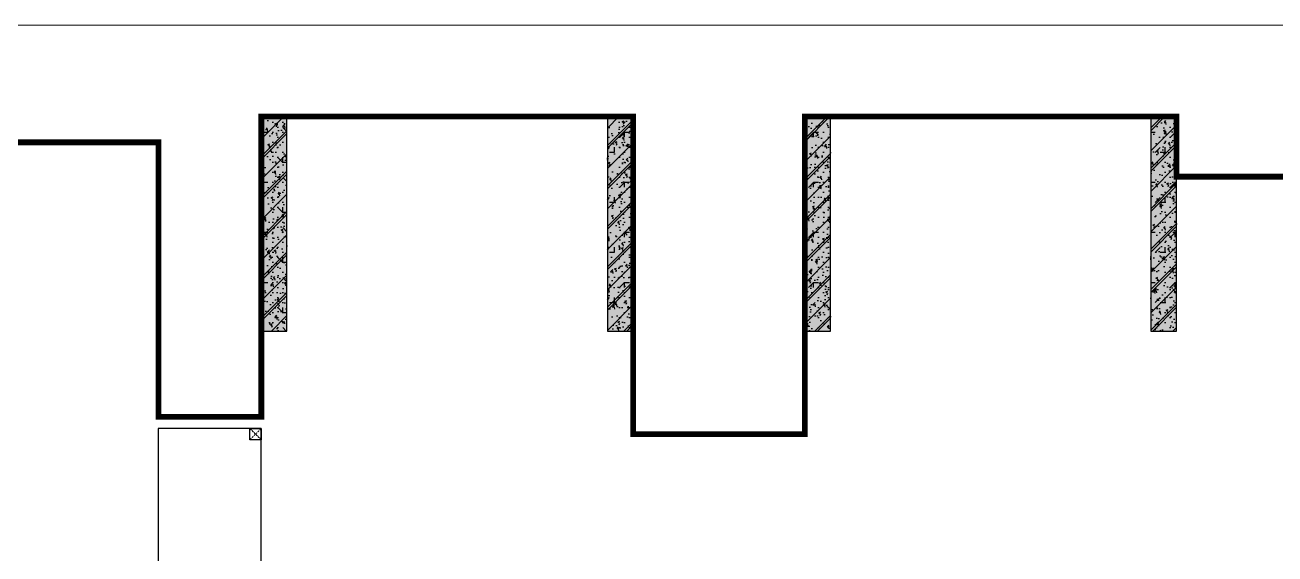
# Model space of a CAD drawing. Header units: millimetres. Extents: x 379264 to 1158416, y -283062 to 356890.
# Drawn here: x 843988.9 to 844425.9, y -4648.4 to -4463.5 of the extents above; entities that cross this region are included whole.
import ezdxf
from ezdxf.enums import TextEntityAlignment as Align

# ---------------------------------------------------------------- set-up
doc = ezdxf.new("R2010")
doc.units = ezdxf.units.MM
doc.linetypes.add('CENTER', pattern=[2, 1.25, -0.25, 0.25, -0.25])
doc.linetypes.add('keyplan TANG 1$0$mb_unitmix twa 1-20$0$Core 1A$0$Hidden10.5', pattern=[1.5, 1, -0.5])
for name, color, linetype in [('12PM. GRID', 8, 'CENTER'), ('BLOCK B - CHI TIET THANG 5$0$DnW', 20, 'Continuous'), ('keyplan TANG 1$0$MB_Cot tang 1$0$Concrete Hatch', 250, 'Continuous'), ('keyplan TANG 1$0$MB_Cot tang 1$0$Concrete Line', 250, 'Continuous'), ('keyplan TANG 1$0$MB_Cot tang 1$0$Concrete Solid', 250, 'Continuous'), ('keyplan TANG 1$0$mb_unitmix twa 1-20$0$Net thay Tran', 250, 'Continuous'), ('keyplan TANG 1$0$mb_unitmix twa 1-20$0$Opening Hidden', 250, 'keyplan TANG 1$0$mb_unitmix twa 1-20$0$Core 1A$0$Hidden10.5'), ('keyplan TANG 1$0$mb_unitmix twa 1-20$0$Opening Line', 250, 'Continuous')]:
    doc.layers.add(name, color=color, linetype=linetype)
doc.layers.add('keyplan TANG 1$0$mb_unitmix twa 1-20$0$Ghi chu ban ve', color=250, linetype='Continuous', lineweight=20)
doc.layers.add('keyplan TANG 1$0$Net thay Tuong', color=250, linetype='Continuous', lineweight=20)
doc.styles.add('keyplan TANG 1$0$mb_unitmix twa 1-20$0$Core 1A$0$VNI-HelveC', font='VHELVCN_0.TTF')

# ---------------------------------------------------------------- blocks, each defined once
blk = doc.blocks.new('*U1441')
at = {"layer": 'keyplan TANG 1$0$mb_unitmix twa 1-20$0$Opening Hidden'}
for p, q in [((0, 0), (200, 200)), ((200, 0), (0, 200))]:
    blk.add_line(p, q, dxfattribs=at)
at = {"layer": 'keyplan TANG 1$0$mb_unitmix twa 1-20$0$Opening Line'}
blk.add_lwpolyline([(0, 0), (200, 5.684341886080801e-14), (200, 200), (0, 200)], close=True, dxfattribs=at)
at = {"layer": 'keyplan TANG 1$0$mb_unitmix twa 1-20$0$Ghi chu ban ve', "style": 'keyplan TANG 1$0$mb_unitmix twa 1-20$0$Core 1A$0$VNI-HelveC'}
blk.add_attdef('OPENING', text='', height=100, dxfattribs=at).set_placement((99.99999999999977, 99.99999999999983), align=Align.MIDDLE_CENTER)
blk = doc.blocks.new('*U1397')
at = {"layer": 'keyplan TANG 1$0$MB_Cot tang 1$0$Concrete Hatch'}
h = blk.add_hatch(dxfattribs=at)
h.set_pattern_fill('CONCRETE', color=256, scale=50, style=0, pattern_type=2)
h.set_pattern_definition([(45, (-100, -3500), (-176.7766952966369, 176.7766952966369), []), (45, (-100, -3450), (-353.5533905932737, 353.5533905932738), []), (49.99999999999999, (-100, -3500), (358.6300913003767, -31.37606749129755), [37.5, -412.5]), (355, (-100, -3500), (-69.3756668065, 376.0960668500059), [30, -330]), (100.4514, (-70.11416, -3502.61467), (289.2546908570108, 344.7197710304768), [31.870095, -350.571056]), (46.18420000000001, (-100, -3400), (533.6205243128222, -82.75950716450905), [56.25, -618.75]), (96.6356, (-55.53162750000001, -3406.8966535), (467.3313527743517, 487.0589354502209), [47.805144, -525.8565]), (351.1842, (-100, -3400), (467.3309725668136, 487.0593004626623), [45, -495]), (21, (-50, -3425), (298.4535260592309, -201.3094453326694), [37.5, -412.5]), (326.0000000000001, (-50, -3425), (121.6576659607909, 362.5750225234265), [30, -330]), (71.4514, (-25.1288835, -3441.775803), (420.111314290745, 161.2652483549762), [31.870095, -350.571056]), (37.50000000000001, (-100, -3500), (6.079927658645334, 166.4469269156558), [0, -326, 0, -335, 0, -331.25]), (7.499999999999999, (-100, -3500), (131.5347687210743, 197.2058559411801), [0, -191, 0, -318.5, 0, -126.25]), (327.5, (-211.5, -3500), (266.9112180862045, -11.2774358671899), [0, -125, 0, -390, 0, -517.5]), (317.5, (-261.5, -3500), (291.5930846711931, 50.05249116615882), [0, -162.5, 0, -259, 0, -367.5]), (0, (75, -3325), (0, 875), [87.5, -787.5]), (0, (337.5, -3150), (0, 875), [87.5, -787.5]), (0, (162.5, -2800), (0, 875), [87.5, -350, 87.5, -350]), (90, (75, -3325), (-875, 5.35782974626967e-14), [87.5, -787.5]), (90, (162.5, -2800), (-875, 5.35782974626967e-14), [87.5, -787.5]), (90, (425, -3150), (-875, 5.35782974626967e-14), [87.5, -787.5]), (90, (600, -2887.5), (-875, 5.35782974626967e-14), [87.5, -787.5]), (135, (162.5, -3325), (-875.016357447105, 8.881784197001252e-14), [123.76, -1113.7]), (135, (250, -2800), (-875.016357447105, 8.881784197001252e-14), [123.76, -1113.7]), (45, (337.5, -3150), (8.881784197001252e-14, 875.016357447105), [123.76, -247.485, 123.76, -742.455]), (0, (-275, -3500), (87.5, 87.5), [-175, 0])])
h.paths.add_polyline_path([(-250, 150), (-250, -3600), (200, -3600), (200, 150)])
at = {"layer": 'keyplan TANG 1$0$MB_Cot tang 1$0$Concrete Solid'}
blk.add_hatch(color=256, dxfattribs=at).paths.add_polyline_path([(-250, 150), (-250, -3600), (200, -3600), (200, 150)])
at = {"layer": 'keyplan TANG 1$0$MB_Cot tang 1$0$Concrete Line'}
blk.add_lwpolyline([(-250, 150), (-250, -3600), (200, -3600), (200, 150)], close=True, dxfattribs=at)
blk = doc.blocks.new('*U1398')
at = {"layer": 'keyplan TANG 1$0$MB_Cot tang 1$0$Concrete Hatch'}
h = blk.add_hatch(dxfattribs=at)
h.set_pattern_fill('CONCRETE', color=256, scale=50, style=0, pattern_type=2)
h.set_pattern_definition([(45, (100, -3500), (-176.7766952966369, 176.7766952966369), []), (45, (100, -3450), (-353.5533905932737, 353.5533905932738), []), (49.99999999999999, (100, -3500), (358.6300913003767, -31.37606749129755), [37.5, -412.5]), (355, (100, -3500), (-69.3756668065, 376.0960668500059), [30, -330]), (100.4514, (129.88584, -3502.61467), (289.2546908570108, 344.7197710304768), [31.870095, -350.571056]), (46.18420000000001, (100, -3400), (533.6205243128222, -82.75950716450905), [56.25, -618.75]), (96.6356, (144.4683725, -3406.8966535), (467.3313527743517, 487.0589354502209), [47.805144, -525.8565]), (351.1842, (100, -3400), (467.3309725668136, 487.0593004626623), [45, -495]), (21, (150, -3425), (298.4535260592309, -201.3094453326694), [37.5, -412.5]), (326.0000000000001, (150, -3425), (121.6576659607909, 362.5750225234265), [30, -330]), (71.4514, (174.8711165, -3441.775803), (420.111314290745, 161.2652483549762), [31.870095, -350.571056]), (37.50000000000001, (100, -3500), (6.079927658645334, 166.4469269156558), [0, -326, 0, -335, 0, -331.25]), (7.499999999999999, (100, -3500), (131.5347687210743, 197.2058559411801), [0, -191, 0, -318.5, 0, -126.25]), (327.5, (-11.5, -3500), (266.9112180862045, -11.2774358671899), [0, -125, 0, -390, 0, -517.5]), (317.5, (-61.5, -3500), (291.5930846711931, 50.05249116615882), [0, -162.5, 0, -259, 0, -367.5]), (0, (275, -3325), (0, 875), [87.5, -787.5]), (0, (537.5, -3150), (0, 875), [87.5, -787.5]), (0, (362.5, -2800), (0, 875), [87.5, -350, 87.5, -350]), (90, (275, -3325), (-875, 5.35782974626967e-14), [87.5, -787.5]), (90, (362.5, -2800), (-875, 5.35782974626967e-14), [87.5, -787.5]), (90, (625, -3150), (-875, 5.35782974626967e-14), [87.5, -787.5]), (90, (800, -2887.5), (-875, 5.35782974626967e-14), [87.5, -787.5]), (135, (362.5, -3325), (-875.016357447105, 8.881784197001252e-14), [123.76, -1113.7]), (135, (450, -2800), (-875.016357447105, 8.881784197001252e-14), [123.76, -1113.7]), (45, (537.5, -3150), (8.881784197001252e-14, 875.016357447105), [123.76, -247.485, 123.76, -742.455]), (0, (-75, -3500), (87.5, 87.5), [-175, 0])])
h.paths.add_polyline_path([(-150, 150), (-150, -3600), (300, -3600), (300, 150)])
at = {"layer": 'keyplan TANG 1$0$MB_Cot tang 1$0$Concrete Solid'}
blk.add_hatch(color=256, dxfattribs=at).paths.add_polyline_path([(-150, 150), (-150, -3600), (300, -3600), (300, 150)])
at = {"layer": 'keyplan TANG 1$0$MB_Cot tang 1$0$Concrete Line'}
blk.add_lwpolyline([(-150, 150), (-150, -3600), (300, -3600), (300, 150)], close=True, dxfattribs=at)
blk = doc.blocks.new('keyplan TANG 1')
at = {"color": 7, "const_width": 100}
blk.add_lwpolyline([(-1.546140993013978e-11, 117100.0000055773), (-1.546140993013978e-11, 131300.0000067214), (4750.00000000003, 131300.0000067214), (4750.00000000003, 129900.0000055773), (5550.000000476677, 129900.0000055773), (5550.000000800704, 132900.0000054705), (0, 132900.0000060702), (1.818989403545856e-12, 139400.0000055773), (1048.454607184307, 139400.0000051688), (1048.454607184307, 145450.0000054775), (1.818989403545856e-12, 145450.0000054775), (5.238689482212067e-10, 152850.0000055773), (10451.54538405166, 152850), (10451.54538405166, 148053.9493002184), (12251.54538405216, 148053.9493002184), (12251.54538405216, 153300.0000023323), (18750.00000000052, 153300.0000023322), (18750.00000000055, 147750.0000015316), (21750, 147750.0000015316), (21750, 153300.0000052502), (28250.00000010683, 153300.0000052502), (28250.00000210659, 152250.0000053497), (53250, 152249.9999999999)], dxfattribs=at)
at = {"layer": 'keyplan TANG 1$0$mb_unitmix twa 1-20$0$Net thay Tran'}
blk.add_lwpolyline([(10450.0000065181, 147850.0000020646), (10449.99999999991, 95349.99999896024), (12249.99999342476, 95349.99999896024), (12249.99999342476, 141249.9999910947), (12450, 141249.9999910947), (12450, 141050), (46748.45462060507, 141049.9999999999), (46748.45462060507, 142849.9999999999), (12450, 142849.9999826836), (12450, 142649.9999826836), (12250, 142649.9999826836), (12250.00000651844, 147850.0000020646)], close=True, dxfattribs=at)
at = {"layer": 'keyplan TANG 1$0$Net thay Tuong'}
blk.add_lwpolyline([(57349.99999999994, 145399.9999999999), (56150, 145399.9999999999), (56150, 154900.0000025529), (-869.9074867109593, 154900.0000025523)], dxfattribs=at)
at = {"xscale": -1, "rotation": 90}
blk.add_blockref('*U1441', (12250, 147850.0000020646), dxfattribs=at)
at = {"layer": 'keyplan TANG 1$0$MB_Cot tang 1$0$Concrete Line'}
for name, p in [('*U1397', (12500, 153150.0000052502)), ('*U1398', (18450, 153150.0000052502)), ('*U1397', (22000, 153150.0000052502)), ('*U1398', (27950, 153150.0000052502))]:
    blk.add_blockref(name, p, dxfattribs=at)
blk = doc.blocks.new('A$C0FD3766E')
at = {"layer": 'BLOCK B - CHI TIET THANG 5$0$DnW', "xscale": 0.02, "yscale": 0.02, "zscale": 0.02}
blk.add_blockref('keyplan TANG 1', (100.9648001539754, 575.526541092011), dxfattribs=at)

msp = doc.modelspace()

# ---------------------------------------------------------------- block references
at = {"layer": '12PM. GRID'}
msp.add_blockref('A$C0FD3766E', (843725.5309516301, -8137.07492992231), dxfattribs=at)

doc.saveas('drawing.dxf')
